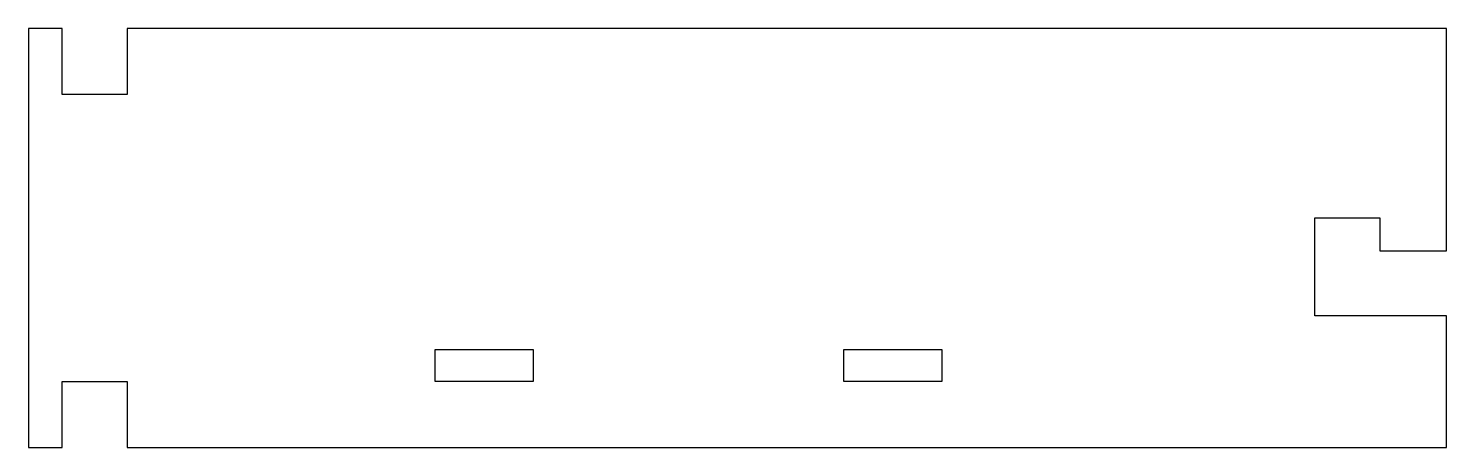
# Model space of a CAD drawing. Header units: millimetres. Extents: x -43.1 to 43.1, y -12.7 to 12.7.
import ezdxf

# ---------------------------------------------------------------- set-up
doc = ezdxf.new("R2010")
doc.units = ezdxf.units.MM
doc.layers.get('0').update_dxf_attribs({"linetype": 'CONTINUOUS'})

msp = doc.modelspace()

# ---------------------------------------------------------------- linework, layer by layer
for p, q in [((-41.038, 12.716), (-43.088, 12.716)), ((-43.088, 12.716), (-43.088, -12.716)), ((-41.038, 8.716), (-41.038, 12.716)), ((43.088, 12.716), (-37.088, 12.716)), ((-37.088, 12.716), (-37.088, 8.716)), ((43.088, -0.774), (43.088, 12.716)), ((-37.088, 8.716), (-41.038, 8.716)), ((35.088, -4.724), (35.088, 1.226)), ((35.088, 1.226), (39.038, 1.226)), ((39.038, 1.226), (39.038, -0.774)), ((39.038, -0.774), (43.088, -0.774)), ((43.088, -4.724), (35.088, -4.724)), ((43.088, -12.716), (43.088, -4.724)), ((-18.366, -8.709), (-18.366, -6.759)), ((-18.366, -6.759), (-12.416, -6.759)), ((-12.416, -6.759), (-12.416, -8.709)), ((6.458, -8.709), (6.458, -6.759)), ((6.458, -6.759), (12.408, -6.759)), ((12.408, -6.759), (12.408, -8.709)), ((-41.038, -12.716), (-41.038, -8.716)), ((-41.038, -8.716), (-37.088, -8.716)), ((-37.088, -8.716), (-37.088, -12.716)), ((-12.416, -8.709), (-18.366, -8.709)), ((12.408, -8.709), (6.458, -8.709)), ((-43.088, -12.716), (-41.038, -12.716)), ((-37.088, -12.716), (43.088, -12.716))]:
    msp.add_line(p, q)

doc.saveas('drawing.dxf')
